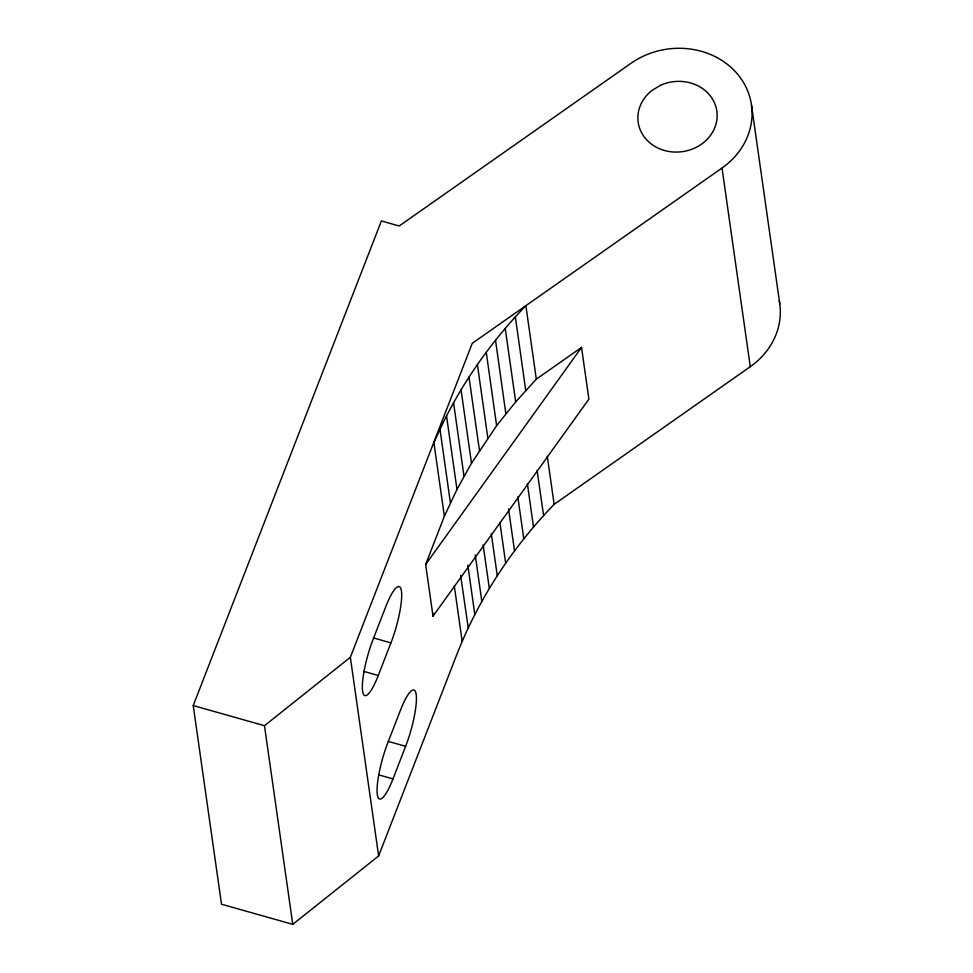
<?xml version="1.0" encoding="UTF-8"?>
<svg xmlns="http://www.w3.org/2000/svg" width="973" height="973" viewBox="0 0 973 973"><rect width="100%" height="100%" fill="white"/><g stroke="black" fill="none" stroke-linecap="round" stroke-linejoin="round"><path stroke-width="1.46" d="M193.226 705.559L381.367 220.944L399.185 225.979L631.112 63.221A75.663 67.173 -8.1 0 1 736.853 73.316A75.663 67.173 -8.1 0 1 722.015 168.037L750.28 366.687L554.136 504.342C512.26 547.629 478.448 598.894 456.605 655.097L378.631 855.96L292.764 924.35L221.503 904.221L193.226 705.559L264.486 725.7L350.353 657.298L472.258 343.311L722.015 168.037M378.278 675.481L390.927 642.885A39.723 8.161 -74.2 0 0 401.448 591.049A39.723 8.161 -74.2 0 0 385.77 606.69L373.121 639.285A39.723 8.161 -74.2 0 0 362.601 691.134A39.723 8.161 -74.2 0 0 378.278 675.481L363.768 671.382M425.651 564.462L444.369 516.249L456.982 489.395L471.491 463.27L496.619 425.651L515.69 401.885L536.318 379.154L581.538 347.422L588.896 399.137L433.009 616.164L425.651 564.462L581.538 347.422M433.009 616.164L434.08 613.416M392.995 778.899L405.644 746.303A39.723 8.161 -74.2 0 0 416.176 694.467A39.723 8.161 -74.2 0 0 400.499 710.108L387.838 742.703A39.723 8.161 -74.2 0 0 377.317 794.552A39.723 8.161 -74.2 0 0 392.995 778.899L378.497 774.812M536.318 379.154L525.87 305.68C487.412 345.451 455.753 391.912 433.909 442.776L444.369 516.249M373.523 637.972L390.927 642.885M388.251 741.39L405.644 746.303M460.63 575.396L468.256 627.926M537.108 470.494L543.615 515.556M751.497 105.181L779.774 303.844M547.312 456.349L554.136 504.342M515.349 316.906L525.724 390.307M505.23 328.412L515.69 401.885M517.818 496.862L523.802 538.847M508.551 508.903L514.522 550.888M486.245 352.238L496.619 425.651M477.402 364.522L487.814 437.972M499.915 522.696L505.668 563.172M468.998 377.05L479.47 450.535M491.304 533.727L497.264 575.712M461.044 389.808L471.491 463.27M483.143 544.989L489.322 588.458M475.25 554.963L481.83 601.423M453.552 402.773L463.999 476.235M446.534 415.933L456.982 489.395M439.978 429.263L450.377 502.725M454.294 585.953L462.187 641.426M350.353 657.298L378.631 855.96M264.486 725.7L292.764 924.35M527.378 483.63L533.508 527.062M495.525 340.185L505.826 413.561M467.843 565.131L474.8 614.583M779.3 300.961A75.663 67.173 -8.1 0 1 750.28 366.687M660.314 85.381L651.655 90.696A39.723 35.271 -8.1 0 0 661.202 149.416A39.723 35.271 -8.1 0 0 717.15 115.106A39.723 35.271 -8.1 0 0 660.314 85.381"/></g></svg>
